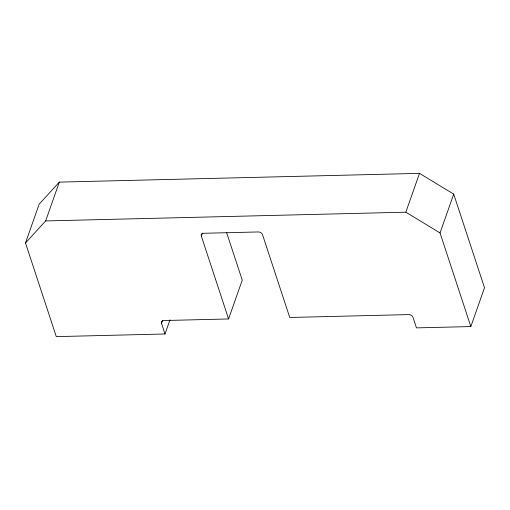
<?xml version="1.0" encoding="UTF-8"?>
<svg xmlns="http://www.w3.org/2000/svg" width="510" height="510" viewBox="0 0 510 510"><rect width="100%" height="100%" fill="white"/><g stroke="black" fill="none" stroke-linecap="round" stroke-linejoin="round"><path stroke-width="0.76" d="M25.5 242.989L39.168 204.172L59.319 182.115L419.5 173.374L453.715 194.119L484.5 287.748L470.832 326.566L416.466 327.885L412.947 317.188A3.615 2.537 19.4 0 0 408.669 314.594L289.737 317.475L262.478 234.549A3.615 2.537 19.4 0 0 258.2 231.954L203.834 233.274A3.615 2.537 19.4 0 0 201.316 236.028L228.576 318.96L164.016 320.529A3.615 2.537 19.4 0 0 161.498 323.283L165.017 333.986L56.285 336.625L25.5 242.989L45.645 220.932L59.319 182.115M161.498 323.283L162.55 320.299M165.017 333.986L170.008 319.802M201.316 236.028L202.368 233.044M228.576 318.96L242.25 280.143L226.631 232.649M45.645 220.932L405.826 212.192L419.5 173.374M470.832 326.566L440.047 232.936L453.715 194.119M405.826 212.192L440.047 232.936"/></g></svg>
